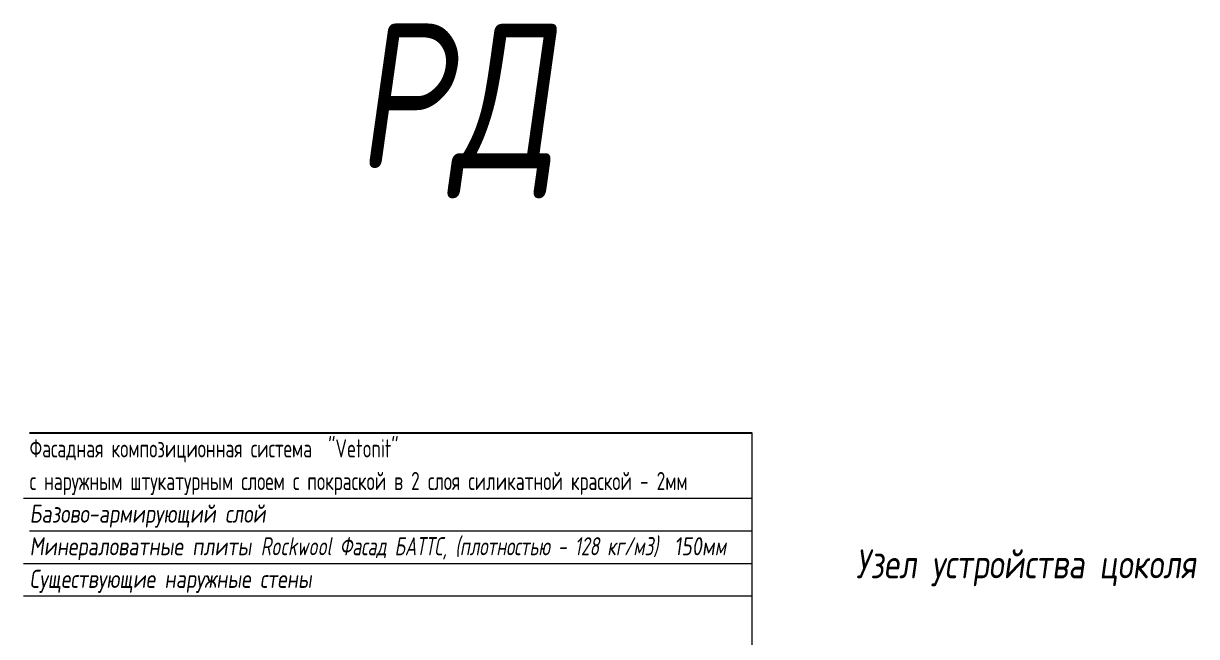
# Model space of a CAD drawing. Header units: millimetres. Extents: x 213425 to 349394, y -176985 to -1602.
# Drawn here: x 213655 to 221755, y -171196 to -166965 of the extents above; entities that cross this region are included whole.
import ezdxf

# ---------------------------------------------------------------- set-up
doc = ezdxf.new("R2010")
doc.units = ezdxf.units.MM
doc.layers.add('АР.РД_Выноски', color=174, linetype='Continuous', lineweight=9)
doc.layers.add('АР_Текст', color=250, linetype='Continuous', lineweight=5)
doc.styles.add('Архитект', font='isocpeur.ttf', dxfattribs={"width": 0.8, "oblique": 8})
doc.styles.add('Архитектурный размер', font='isocpeur.ttf', dxfattribs={"width": 0.8, "oblique": 8})

msp = doc.modelspace()

# ---------------------------------------------------------------- linework, layer by layer
at = {"color": 18, "ltscale": 150, "true_color": 0x000000}
msp.add_line((218687.012, -169792.41, -950), (213697.522, -169792.41, -950), dxfattribs=at)
at = {"layer": 'АР.РД_Выноски', "color": 18, "ltscale": 50, "true_color": 0x000000}
for p, q in [((218687.012, -173190.792, -950), (218687.012, -169792.41, -950)), ((218687.012, -171644.043, -950), (218687.012, -169844.043, -950)), ((213654.961, -170240.592, -950), (218687.012, -170240.592, -950)), ((213697.522, -170466.397, -950), (218687.012, -170466.397, -950)), ((213654.961, -170690.592, -950), (218687.012, -170690.592, -950)), ((213654.961, -170915.592, -950), (218687.012, -170915.592, -950))]:
    msp.add_line(p, q, dxfattribs=at)

# ---------------------------------------------------------------- texts
at = {"layer": 'АР.РД_Выноски', "color": 18, "true_color": 0x000000, "insert": (213697.522, -169834.916, -950), "char_height": 125, "width": 5042.01653, "attachment_point": 1, "line_spacing_factor": 1.08, "style": 'Архитектурный размер'}
msp.add_mtext('\\A1;\\pxql;{\\Q0;\\W0.7;Фасадная композиционная система  "Vetonit"  \\Pс наружным штукатурным слоем\\A0; с покраской в 2 слоя силикатной краской - 2м\\A1;м\\A0;\\Q8;\\W0.8;\\C1;\\P\\C256;\\c0;Базово-армирующий слой\\P\\C256;Минераловатные плиты \\fISOCPEUR|b0|i1|c204|p34;\\Q0;\\W0.7;Rockwool Фасад БАТТС, (плотностью - 128 кг/м3)  \\fISOCPEUR|b0|i0|c204|p34;\\Q8;\\W0.8;150м\\fISOCPEUR|b0|i1|c204|p34;\\Q0;\\W0.7;м\\Q8;\\W0.8;\\P\\fISOCPEUR|b0|i0|c204|p34;Существующие наружные стены}', dxfattribs=at)
at = {"layer": 'АР_Текст', "color": 18, "lineweight": 13, "true_color": 0x000000, "attachment_point": 5, "line_spacing_factor": 0.72, "style": 'Архитект'}
for s, insert, char_height, width in [('РД', (216636.764, -167568.156), 1000, 4640.04997), ('Узел устройства цоколя', (220577.796, -170721.405, -950), 200, 3119.9834)]:
    msp.add_mtext(s, dxfattribs=dict(at, insert=insert, char_height=char_height, width=width))

doc.saveas('drawing.dxf')
